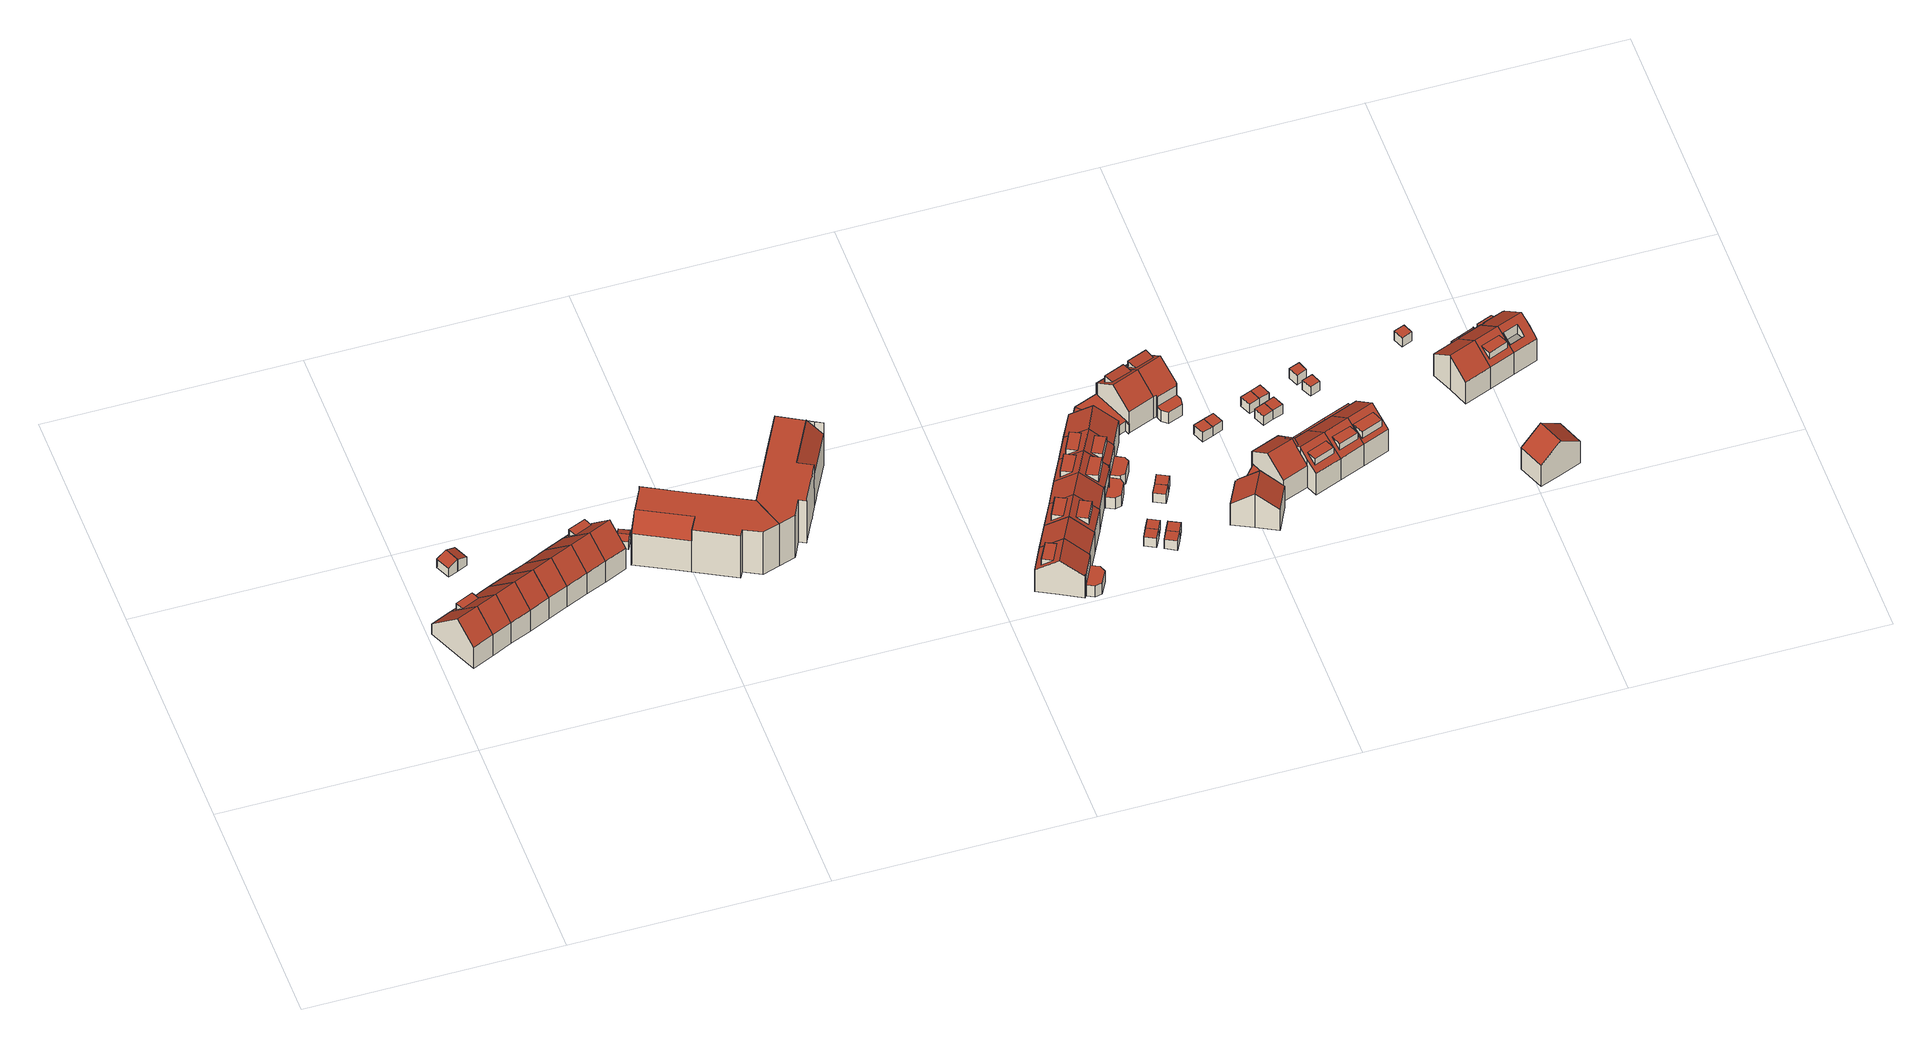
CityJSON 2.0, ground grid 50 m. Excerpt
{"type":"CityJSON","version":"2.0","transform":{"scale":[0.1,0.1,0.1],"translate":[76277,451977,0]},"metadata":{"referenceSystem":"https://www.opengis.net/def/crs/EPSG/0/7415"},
"CityObjects":{
"building1":{"type":"Building","attributes":{"Volume":343.64,"Dakoppervlakte":72.44,"Muuroppervlakte":187.64,"Vloeroppervlakte":51.37,"hoogte_Z_max_in_m_NAP":10.74,"GEB_DOEL":"woonfunctie","dateOfConstruction":"1985-01-01","measuredHeight":9.67},"geometry":[{"type":"Solid","lod":"2","boundaries":[[[[0,1,2,3,4,5]],[[6,7,8,9]],[[10,9,8,11]],[[0,5,10,11]],[[7,6,3,2]],[[7,2,1,8]],[[6,9,10,5,4,3]],[[1,0,11,8]]]],"semantics":{"surfaces":[{"type":"GroundSurface"},{"type":"RoofSurface"},{"type":"WallSurface"}],"values":[[0,1,1,2,2,2,2,2]]}}]},
"building2":{"type":"Building","attributes":{"Volume":335.08,"Dakoppervlakte":60.23,"Muuroppervlakte":184.95,"Vloeroppervlakte":49.53,"hoogte_Z_max_in_m_NAP":10.74,"GEB_DOEL":"woonfunctie","dateOfConstruction":"1985-01-01","measuredHeight":9.63},"children":["building2-1"],"geometry":[{"type":"Solid","lod":"2","boundaries":[[[[12,13,14,2,1,0]],[[7,15,16,8]],[[16,17,11,8],[18,19,20,21]],[[15,7,2,14]],[[13,16,15,14]],[[12,0,11,17]],[[13,12,17,16]],[[7,8,11,0,1,2]],[[21,20,22,23]],[[22,20,19]],[[19,18,23,22]],[[18,21,23]]]],"semantics":{"surfaces":[{"type":"GroundSurface"},{"type":"RoofSurface"},{"type":"WallSurface"}],"values":[[0,1,1,2,2,2,2,2,1,2,2,2]]}}]},
"building2-1":{"type":"BuildingInstallation","attributes":{"relationToConstruction":"outside"},"parents":["building2"],"geometry":[{"type":"MultiSurface","lod":"2","boundaries":[[[21,20,22,23]],[[22,20,19]],[[19,18,23,22]],[[18,21,23]]],"semantics":{"surfaces":[{"type":"RoofSurface"},{"type":"WallSurface"}],"values":[0,1,1,1]}}]},
"building3":{"type":"Building","attributes":{"Volume":17.38,"Dakoppervlakte":7.18,"Muuroppervlakte":27.59,"Vloeroppervlakte":6.6,"hoogte_Z_max_in_m_NAP":3.96,"GEB_DOEL":"onbekend","dateOfConstruction":"1985-01-01","measuredHeight":3.09},"geometry":[{"type":"Solid","lod":"2","boundaries":[[[[24,25,26,27]],[[28,29,30,31]],[[28,24,27,29]],[[26,30,29,27]],[[25,31,30,26]],[[28,31,25,24]]]],"semantics":{"surfaces":[{"type":"GroundSurface"},{"type":"RoofSurface"},{"type":"WallSurface"}],"values":[[0,1,2,2,2,2]]}}]},
"building4":{"type":"Building","attributes":{"Volume":343.27,"Dakoppervlakte":72.76,"Muuroppervlakte":186.88,"Vloeroppervlakte":51.6,"hoogte_Z_max_in_m_NAP":10.74,"GEB_DOEL":"woonfunctie","dateOfConstruction":"1985-01-01","measuredHeight":9.64},"geometry":[{"type":"Solid","lod":"2","boundaries":[[[[12,32,33,34,14,13]],[[15,35,36,16]],[[16,36,37,17]],[[14,34,35,15]],[[32,12,17,37]],[[12,13,16,17]],[[35,34,33,32,37,36]],[[13,14,15,16]]]],"semantics":{"surfaces":[{"type":"GroundSurface"},{"type":"RoofSurface"},{"type":"WallSurface"}],"values":[[0,1,1,2,2,2,2,2]]}}]},
"building5":{"type":"Building","attributes":{"Volume":17.47,"Dakoppervlakte":7.19,"Muuroppervlakte":27.73,"Vloeroppervlakte":6.6,"hoogte_Z_max_in_m_NAP":3.96,"GEB_DOEL":"onbekend","dateOfConstruction":"1985-01-01","measuredHeight":3.1},"geometry":[{"type":"Solid","lod":"2","boundaries":[[[[27,38,39,24]],[[29,28,40,41]],[[28,29,27,24]],[[24,39,40,28]],[[38,41,40,39]],[[27,29,41,38]]]],"semantics":{"surfaces":[{"type":"GroundSurface"},{"type":"RoofSurface"},{"type":"WallSurface"}],"values":[[0,1,2,2,2,2]]}}]},
"building6":{"type":"Building","attributes":{"Volume":330.09,"Dakoppervlakte":69.84,"Muuroppervlakte":185.88,"Vloeroppervlakte":49.53,"hoogte_Z_max_in_m_NAP":10.74,"GEB_DOEL":"woonfunctie","dateOfConstruction":"1985-01-01","measuredHeight":9.66},"geometry":[{"type":"Solid","lod":"2","boundaries":[[[[32,42,43,44,34,33]],[[45,36,35,46]],[[47,37,36,45]],[[42,32,37,47]],[[46,35,34,44]],[[46,44,43,45]],[[35,36,37,32,33,34]],[[43,42,47,45]]]],"semantics":{"surfaces":[{"type":"GroundSurface"},{"type":"RoofSurface"},{"type":"WallSurface"}],"values":[[0,1,1,2,2,2,2,2]]}}]},
"building7":{"type":"Building","attributes":{"Volume":328.04,"Dakoppervlakte":69.42,"Muuroppervlakte":185.72,"Vloeroppervlakte":49.23,"hoogte_Z_max_in_m_NAP":10.74,"GEB_DOEL":"woonfunctie","dateOfConstruction":"1985-01-01","measuredHeight":9.66},"geometry":[{"type":"Solid","lod":"2","boundaries":[[[[44,43,42,48,49,50]],[[46,51,52,45]],[[53,47,45,52]],[[48,42,47,53]],[[44,50,51,46]],[[51,50,49,52]],[[46,45,47,42,43,44]],[[49,48,53,52]]]],"semantics":{"surfaces":[{"type":"GroundSurface"},{"type":"RoofSurface"},{"type":"WallSurface"}],"values":[[0,1,1,2,2,2,2,2]]}}]},
"building8":{"type":"Building","attributes":{"Volume":358.42,"Dakoppervlakte":76.13,"Muuroppervlakte":188.47,"Vloeroppervlakte":53.99,"hoogte_Z_max_in_m_NAP":10.74,"GEB_DOEL":"woonfunctie","dateOfConstruction":"1985-01-01","measuredHeight":9.64},"geometry":[{"type":"Solid","lod":"2","boundaries":[[[[50,49,48,54,55,56]],[[51,57,58,52]],[[53,52,58,59]],[[54,48,53,59]],[[50,56,57,51]],[[57,56,55,58]],[[49,50,51,52,53,48]],[[55,54,59,58]]]],"semantics":{"surfaces":[{"type":"GroundSurface"},{"type":"RoofSurface"},{"type":"WallSurface"}],"values":[[0,1,1,2,2,2,2,2]]}}]},
"building9":{"type":"Building","attributes":{"Volume":329.92,"Dakoppervlakte":70.1,"Muuroppervlakte":185.47,"Vloeroppervlakte":49.71,"hoogte_Z_max_in_m_NAP":10.74,"GEB_DOEL":"woonfunctie","dateOfConstruction":"1985-01-01","measuredHeight":9.65},"geometry":[{"type":"Solid","lod":"2","boundaries":[[[[60,61,62,56,55,54]],[[57,63,64,58]],[[58,64,65,59]],[[60,54,59,65]],[[63,57,56,62]],[[61,64,63,62]],[[57,58,59,54,55,56]],[[61,60,65,64]]]],"semantics":{"surfaces":[{"type":"GroundSurface"},{"type":"RoofSurface"},{"type":"WallSurface"}],"values":[[0,1,1,2,2,2,2,2]]}}]},
"building10":{"type":"Building","attributes":{"Volume":368.8,"Dakoppervlakte":67.8,"Muuroppervlakte":188.66,"Vloeroppervlakte":54.78,"hoogte_Z_max_in_m_NAP":10.74,"GEB_DOEL":"woonfunctie","dateOfConstruction":"1985-01-01","measuredHeight":9.63},"children":["building10-1"],"geometry":[{"type":"Solid","lod":"2","boundaries":[[[[60,66,67,68,62,61]],[[63,69,70,64]],[[70,71,65,64],[72,73,74,75]],[[66,60,65,71]],[[61,64,65,60]],[[69,63,62,68]],[[62,63,64,61]],[[69,68,67,66,71,70]],[[74,76,77,75]],[[76,74,73]],[[77,76,73,72]],[[77,72,75]]]],"semantics":{"surfaces":[{"type":"GroundSurface"},{"type":"RoofSurface"},{"type":"WallSurface"}],"values":[[0,1,1,2,2,2,2,2,1,2,2,2]]}}]},
"building10-1":{"type":"BuildingInstallation","attributes":{"relationToConstruction":"outside"},"parents":["building10"],"geometry":[{"type":"MultiSurface","lod":"2","boundaries":[[[74,76,77,75]],[[76,74,73]],[[77,76,73,72]],[[77,72,75]]],"semantics":{"surfaces":[{"type":"RoofSurface"},{"type":"WallSurface"}],"values":[0,1,1,1]}}]},
"building11":{"type":"Building","attributes":{"Volume":14.28,"Dakoppervlakte":6.77,"Muuroppervlakte":21.63,"Vloeroppervlakte":6.59,"hoogte_Z_max_in_m_NAP":3.48,"GEB_DOEL":"onbekend","dateOfConstruction":"1985-01-01","measuredHeight":2.34},"geometry":[{"type":"Solid","lod":"2","boundaries":[[[[78,79,80,81,82,83]],[[84,85,86,87]],[[86,88,89,87]],[[82,81,85,84]],[[78,89,88,79]],[[83,87,89,78]],[[88,86,85,81,80,79]],[[83,82,84,87]]]],"semantics":{"surfaces":[{"type":"GroundSurface"},{"type":"RoofSurface"},{"type":"WallSurface"}],"values":[[0,1,1,2,2,2,2,2]]}}]},
"building12":{"type":"Building","attributes":{"Volume":2298.74,"Dakoppervlakte":240.56,"Muuroppervlakte":707.12,"Vloeroppervlakte":226.4,"hoogte_Z_max_in_m_NAP":12.39,"GEB_DOEL":"woonfunctie","dateOfConstruction":"1984-01-01","measuredHeight":11.26},"geometry":[{"type":"Solid","lod":"2","boundaries":[[[[90,91,92,93,94,95,96,97,98,99,100,101,102,103,104,105,106,107]],[[108,109,110,111,112,113,114,115,116,117,118,119,120,121,122]],[[123,124,125,126]],[[127,128,129,130,112,131]],[[92,91,114,113,130]],[[114,91,90,115]],[[90,107,116,115]],[[106,105,124,118,117]],[[108,97,96,95,110,109]],[[104,103,126,125]],[[126,103,102,123]],[[124,123,102,101,100,99,98,97,108,122,121,120,119,118]],[[124,105,104,125]],[[127,110,95,94,128]],[[128,94,93,92,130,129]],[[112,130,113]],[[111,131,112]],[[110,127,131,111]],[[107,106,117,116]]]],"semantics":{"surfaces":[{"type":"GroundSurface"},{"type":"RoofSurface"},{"type":"WallSurface"}],"values":[[0,1,1,1,2,2,2,2,2,2,2,2,2,2,2,2,2,2,2]]}}]},
"building13":{"type":"Building","attributes":{"Volume":2256.38,"Dakoppervlakte":235.33,"Muuroppervlakte":707.44,"Vloeroppervlakte":221.94,"hoogte_Z_max_in_m_NAP":12.36,"GEB_DOEL":"woonfunctie","dateOfConstruction":"1984-01-01","measuredHeight":11.24},"geometry":[{"type":"Solid","lod":"2","boundaries":[[[[132,133,134,106,135,104,136,137,138,139,140,141,142,143,144,145,146,147,148,149]],[[150,151,152,153,154,155,156,117,157,158,159,160,161,162,163,164,165,166]],[[167,168,169,125]],[[170,171,152,172,173,166]],[[154,153,171,140,139]],[[167,135,106,117,156]],[[106,134,157,117]],[[134,133,158,157]],[[104,135,167,125]],[[136,169,168,137]],[[169,136,104,125]],[[155,154,139,138,137,168,167,156]],[[165,170,166]],[[153,152,171]],[[173,172,151,150]],[[151,172,152]],[[150,166,173]],[[144,143,142,141,140,171,170]],[[158,133,132,159]],[[165,164,163,162,161,160,159,132,149,148,147,146,145,144,170]]]],"semantics":{"surfaces":[{"type":"GroundSurface"},{"type":"RoofSurface"},{"type":"WallSurface"}],"values":[[0,1,1,1,2,2,2,2,2,2,2,2,2,2,2,2,2,2,2,2]]}}]},
"building14":{"type":"Building","attributes":{"Volume":411.97,"Dakoppervlakte":63.91,"Muuroppervlakte":209.96,"Vloeroppervlakte":62.84,"hoogte_Z_max_in_m_NAP":9.94,"GEB_DOEL":"woonfunctie","dateOfConstruction":"1986-01-01","measuredHeight":8.97},"children":["building14-1"],"geometry":[{"type":"Solid","lod":"2","boundaries":[[[[174,175,176,177,178,179,180,181,182,183,184,185,186,187]],[[188,189,190,191,192,193,194,195]],[[192,196,197,193],[198,199,200,201]],[[202,203,204,205,206,207]],[[175,174,197,196]],[[194,193,197,174,187,186]],[[188,195,185,184,206]],[[190,189,205,179,178]],[[191,190,178,177]],[[176,192,191,177]],[[184,183,207,206]],[[207,183,182,202]],[[202,182,181,203]],[[203,181,180,204]],[[179,205,204,180]],[[188,206,205,189]],[[175,196,192,176]],[[194,186,185,195]],[[200,208,209,201]],[[208,200,199]],[[209,208,199,198]],[[198,201,209]]]],"semantics":{"surfaces":[{"type":"GroundSurface"},{"type":"RoofSurface"},{"type":"WallSurface"}],"values":[[0,1,1,1,2,2,2,2,2,2,2,2,2,2,2,2,2,2,1,2,2,2]]}}]},
"building14-1":{"type":"BuildingInstallation","attributes":{"relationToConstruction":"outside"},"parents":["building14"],"geometry":[{"type":"MultiSurface","lod":"2","boundaries":[[[200,208,209,201]],[[208,200,199]],[[209,208,199,198]],[[198,201,209]]],"semantics":{"surfaces":[{"type":"RoofSurface"},{"type":"WallSurface"}],"values":[0,1,1,1]}}]},
"building15":{"type":"Building","attributes":{"Volume":361.07,"Dakoppervlakte":61.08,"Muuroppervlakte":194.52,"Vloeroppervlakte":49.55,"hoogte_Z_max_in_m_NAP":9.94,"GEB_DOEL":"woonfunctie","dateOfConstruction":"1986-01-01","measuredHeight":8.94},"geometry":[{"type":"Solid","lod":"2","boundaries":[[[[210,211,212,177,176,175]],[[213,214,192,191]],[[215,196,192,214]],[[191,177,212,213]],[[210,175,196,215]],[[176,192,196,175]],[[213,212,211,210,215,214]],[[176,177,191,192]]]],"semantics":{"surfaces":[{"type":"GroundSurface"},{"type":"RoofSurface"},{"type":"WallSurface"}],"values":[[0,1,1,2,2,2,2,2]]}}]},
"building16":{"type":"Building","attributes":{"Volume":382.59,"Dakoppervlakte":40,"Muuroppervlakte":195.12,"Vloeroppervlakte":50.68,"hoogte_Z_max_in_m_NAP":9.94,"GEB_DOEL":"woonfunctie","dateOfConstruction":"1986-01-01","measuredHeight":8.91},"children":["building16-1","building16-2"],"geometry":[{"type":"Solid","lod":"2","boundaries":[[[[216,217,218,219,212,211,210]],[[220,221,214,213,222],[223,224,225,226]],[[221,227,215,214],[228,229,230,231]],[[213,212,219,218,220,222]],[[217,221,220,218]],[[213,214,215,210,211,212]],[[215,227,216,210]],[[216,227,221,217]],[[223,226,232,233]],[[232,226,225]],[[233,232,225,224]],[[233,224,223]],[[234,235,228,231]],[[234,231,230]],[[235,234,230,229]],[[229,228,235]]]],"semantics":{"surfaces":[{"type":"GroundSurface"},{"type":"RoofSurface"},{"type":"WallSurface"}],"values":[[0,1,1,2,2,2,2,2,1,2,2,2,1,2,2,2]]}}]},
"building16-1":{"type":"BuildingInstallation","attributes":{"relationToConstruction":"outside"},"parents":["building16"],"geometry":[{"type":"MultiSurface","lod":"2","boundaries":[[[223,226,232,233]],[[232,226,225]],[[233,232,225,224]],[[233,224,223]]],"semantics":{"surfaces":[{"type":"RoofSurface"},{"type":"WallSurface"}],"values":[0,1,1,1]}}]},
"building16-2":{"type":"BuildingInstallation","attributes":{"relationToConstruction":"outside"},"parents":["building16"],"geometry":[{"type":"MultiSurface","lod":"2","boundaries":[[[234,235,228,231]],[[234,231,230]],[[235,234,230,229]],[[229,228,235]]],"semantics":{"surfaces":[{"type":"RoofSurface"},{"type":"WallSurface"}],"values":[0,1,1,1]}}]},
"building17":{"type":"Building","attributes":{"Volume":361.08,"Dakoppervlakte":61.03,"Muuroppervlakte":194.52,"Vloeroppervlakte":49.51,"hoogte_Z_max_in_m_NAP":9.94,"GEB_DOEL":"woonfunctie","dateOfConstruction":"1986-01-01","measuredHeight":8.94},"geometry":[{"type":"Solid","lod":"2","boundaries":[[[[236,237,218,217,216,238,239]],[[221,220,240,241,242]],[[227,221,242,243]],[[220,218,237,236,241,240]],[[227,243,238,216]],[[221,227,216,217]],[[243,242,241,236,239,238]],[[217,218,220,221]]]],"semantics":{"surfaces":[{"type":"GroundSurface"},{"type":"RoofSurface"},{"type":"WallSurface"}],"values":[[0,1,1,2,2,2,2,2]]}}]},
"building18":{"type":"Building","attributes":{"Volume":416.36,"Dakoppervlakte":49.06,"Muuroppervlakte":209.01,"Vloeroppervlakte":62.08,"hoogte_Z_max_in_m_NAP":9.94,"GEB_DOEL":"woonfunctie","dateOfConstruction":"1986-01-01","measuredHeight":8.97},"children":["building18-1","building18-2"],"geometry":[{"type":"Solid","lod":"2","boundaries":[[[[244,245,246,247,248,249,250,251,252,253,236,239,238,254]],[[255,256,243,242],[257,258,259,260]],[[261,255,242,241,262,263,264,265],[266,267,268,269]],[[270,271,272,273,274,275]],[[263,262,253,252,275]],[[265,264,274,247,246]],[[256,255,261,245,244,254]],[[254,238,243,256]],[[239,242,243,238]],[[270,275,252,251]],[[236,253,262,241]],[[250,249,272,271]],[[248,273,272,249]],[[274,273,248,247]],[[263,275,274,264]],[[251,250,271,270]],[[239,236,241,242]],[[265,246,245,261]],[[259,276,277,260]],[[276,259,258]],[[277,276,258,257]],[[277,257,260]],[[278,279,266,269]],[[278,269,268]],[[267,279,278,268]],[[279,267,266]]]],"semantics":{"surfaces":[{"type":"GroundSurface"},{"type":"RoofSurface"},{"type":"WallSurface"}],"values":[[0,1,1,1,2,2,2,2,2,2,2,2,2,2,2,2,2,2,1,2,2,2,1,2,2,2]]}}]},
"building18-1":{"type":"BuildingInstallation","attributes":{"relationToConstruction":"outside"},"parents":["building18"],"geometry":[{"type":"MultiSurface","lod":"2","boundaries":[[[259,276,277,260]],[[276,259,258]],[[277,276,258,257]],[[277,257,260]]],"semantics":{"surfaces":[{"type":"RoofSurface"},{"type":"WallSurface"}],"values":[0,1,1,1]}}]},
"building18-2":{"type":"BuildingInstallation","attributes":{"relationToConstruction":"outside"},"parents":["building18"],"geometry":[{"type":"MultiSurface","lod":"2","boundaries":[[[278,279,266,269]],[[278,269,268]],[[267,279,278,268]],[[279,267,266]]],"semantics":{"surfaces":[{"type":"RoofSurface"},{"type":"WallSurface"}],"values":[0,1,1,1]}}]},
"building19":{"type":"Building","attributes":{"Volume":12.74,"Dakoppervlakte":5.27,"Muuroppervlakte":22.21,"Vloeroppervlakte":5.27,"hoogte_Z_max_in_m_NAP":3.38,"GEB_DOEL":"onbekend","dateOfConstruction":"1986-01-01","measuredHeight":2.42},"geometry":[{"type":"Solid","lod":"2","boundaries":[[[[280,281,282,283]],[[284,285,286,287]],[[280,283,285,284]],[[283,282,286,285]],[[281,287,286,282]],[[281,280,284,287]]]],"semantics":{"surfaces":[{"type":"GroundSurface"},{"type":"RoofSurface"},{"type":"WallSurface"}],"values":[[0,1,2,2,2,2]]}}]},
"building20":{"type":"Building","attributes":{"Volume":410.91,"Dakoppervlakte":50.4,"Muuroppervlakte":208.22,"Vloeroppervlakte":61.5,"hoogte_Z_max_in_m_NAP":9.94,"GEB_DOEL":"woonfunctie","dateOfConstruction":"1986-01-01","measuredHeight":8.95},"children":["building20-1","building20-2"],"geometry":[{"type":"Solid","lod":"2","boundaries":[[[[254,288,289,290,291,292,293,294,295,296,297,298,245,244]],[[299,300,256,255],[301,302,303,304]],[[305,299,255,261,306,307,308,309],[310,311,312,313]],[[314,315,316,317,318,319]],[[298,306,261,245]],[[308,317,292,291,309]],[[305,309,291,290]],[[300,299,305,290,289,288]],[[297,296,319,318]],[[261,255,256,254,244,245]],[[314,295,294,315]],[[315,294,293,316]],[[292,317,316,293]],[[307,318,317,308]],[[296,295,314,319]],[[288,254,256,300]],[[298,297,318,307,306]],[[320,321,304,303]],[[320,303,302]],[[302,301,321,320]],[[301,304,321]],[[313,322,323,310]],[[322,312,311,323]],[[311,310,323]],[[322,313,312]]]],"semantics":{"surfaces":[{"type":"GroundSurface"},{"type":"RoofSurface"},{"type":"WallSurface"}],"values":[[0,1,1,1,2,2,2,2,2,2,2,2,2,2,2,2,2,1,2,2,2,1,2,2,2]]}}]},
"building20-1":{"type":"BuildingInstallation","attributes":{"relationToConstruction":"outside"},"parents":["building20"],"geometry":[{"type":"MultiSurface","lod":"2","boundaries":[[[320,321,304,303]],[[320,303,302]],[[302,301,321,320]],[[301,304,321]]],"semantics":{"surfaces":[{"type":"RoofSurface"},{"type":"WallSurface"}],"values":[0,1,1,1]}}]},
"building20-2":{"type":"BuildingInstallation","attributes":{"relationToConstruction":"outside"},"parents":["building20"],"geometry":[{"type":"MultiSurface","lod":"2","boundaries":[[[313,322,323,310]],[[322,312,311,323]],[[311,310,323]],[[322,313,312]]],"semantics":{"surfaces":[{"type":"RoofSurface"},{"type":"WallSurface"}],"values":[0,1,1,1]}}]},
"building21":{"type":"Building","attributes":{"Volume":12.65,"Dakoppervlakte":5.28,"Muuroppervlakte":22.04,"Vloeroppervlakte":5.28,"hoogte_Z_max_in_m_NAP":3.38,"GEB_DOEL":"onbekend","dateOfConstruction":"1986-01-01","measuredHeight":2.4},"geometry":[{"type":"Solid","lod":"2","boundaries":[[[[282,281,324,325]],[[326,287,286,327]],[[324,281,287,326]],[[281,282,286,287]],[[286,282,325,327]],[[325,324,326,327]]]],"semantics":{"surfaces":[{"type":"GroundSurface"},{"type":"RoofSurface"},{"type":"WallSurface"}],"values":[[0,1,2,2,2,2]]}}]},
"building22":{"type":"Building","attributes":{"Volume":13.44,"Dakoppervlakte":5.58,"Muuroppervlakte":22.78,"Vloeroppervlakte":5.58,"hoogte_Z_max_in_m_NAP":3.38,"GEB_DOEL":"onbekend","dateOfConstruction":"1986-01-01","measuredHeight":2.41},"geometry":[{"type":"Solid","lod":"2","boundaries":[[[[328,329,330,331]],[[332,333,334,335]],[[328,331,333,332]],[[331,330,334,333]],[[329,335,334,330]],[[329,328,332,335]]]],"semantics":{"surfaces":[{"type":"GroundSurface"},{"type":"RoofSurface"},{"type":"WallSurface"}],"values":[[0,1,2,2,2,2]]}}]},
"building23":{"type":"Building","attributes":{"Volume":13.38,"Dakoppervlakte":5.58,"Muuroppervlakte":22.69,"Vloeroppervlakte":5.58,"hoogte_Z_max_in_m_NAP":3.38,"GEB_DOEL":"onbekend","dateOfConstruction":"1986-01-01","measuredHeight":2.4},"geometry":[{"type":"Solid","lod":"2","boundaries":[[[[336,330,329,337]],[[338,339,335,334]],[[330,334,335,329]],[[330,336,338,334]],[[337,339,338,336]],[[337,329,335,339]]]],"semantics":{"surfaces":[{"type":"GroundSurface"},{"type":"RoofSurface"},{"type":"WallSurface"}],"values":[[0,1,2,2,2,2]]}}]},
"building24":{"type":"Building","attributes":{"Volume":453.71,"Dakoppervlakte":92.73,"Muuroppervlakte":216.34,"Vloeroppervlakte":80.53,"hoogte_Z_max_in_m_NAP":9.94,"GEB_DOEL":"woonfunctie","dateOfConstruction":"1986-01-01","measuredHeight":8.94},"geometry":[{"type":"Solid","lod":"2","boundaries":[[[[290,289,288,340,341,342,343,344,345]],[[346,347,348,349,350,351]],[[299,352,353,300]],[[305,354,355,352,299]],[[344,343,346,351]],[[347,342,341,348]],[[348,341,340,349]],[[305,299,300,288,289,290]],[[345,354,305,290]],[[345,344,351,355,354]],[[349,340,288,300,353]],[[350,352,355,351]],[[349,353,352,350]],[[346,343,342,347]]]],"semantics":{"surfaces":[{"type":"GroundSurface"},{"type":"RoofSurface"},{"type":"WallSurface"}],"values":[[0,1,1,1,2,2,2,2,2,2,2,2,2,2]]}}]},
"building25":{"type":"Building","attributes":{"Volume":13.49,"Dakoppervlakte":5.61,"Muuroppervlakte":22.8,"Vloeroppervlakte":5.61,"hoogte_Z_max_in_m_NAP":3.38,"GEB_DOEL":"onbekend","dateOfConstruction":"1986-01-01","measuredHeight":2.4},"geometry":[{"type":"Solid","lod":"2","boundaries":[[[[356,357,358,359]],[[360,361,362,363]],[[357,356,360,363]],[[356,359,361,360]],[[361,359,358,362]],[[357,363,362,358]]]],"semantics":{"surfaces":[{"type":"GroundSurface"},{"type":"RoofSurface"},{"type":"WallSurface"}],"values":[[0,1,2,2,2,2]]}}]},
"building26":{"type":"Building","attributes":{"Volume":13.34,"Dakoppervlakte":5.61,"Muuroppervlakte":22.56,"Vloeroppervlakte":5.61,"hoogte_Z_max_in_m_NAP":3.38,"GEB_DOEL":"onbekend","dateOfConstruction":"1986-01-01","measuredHeight":2.38},"geometry":[{"type":"Solid","lod":"2","boundaries":[[[[364,356,359,365]],[[361,360,366,367]],[[356,360,361,359]],[[356,364,366,360]],[[365,367,366,364]],[[365,359,361,367]]]],"semantics":{"surfaces":[{"type":"GroundSurface"},{"type":"RoofSurface"},{"type":"WallSurface"}],"values":[[0,1,2,2,2,2]]}}]},
"building27":{"type":"Building","attributes":{"Volume":451.97,"Dakoppervlakte":80.38,"Muuroppervlakte":216.53,"Vloeroppervlakte":79.58,"hoogte_Z_max_in_m_NAP":9.95,"GEB_DOEL":"woonfunctie","dateOfConstruction":"1986-01-01","measuredHeight":8.93},"children":["building27-1"],"geometry":[{"type":"Solid","lod":"2","boundaries":[[[[368,369,370,371,372,373,374,375,343,342]],[[346,376,377,378,379,347]],[[380,381,382,383]],[[384,385,381,380,386],[387,388,389,390]],[[368,342,347,379]],[[347,342,343,346]],[[375,374,377,376]],[[378,377,374,373]],[[371,370,386,380]],[[369,384,386,370]],[[369,368,379,385,384]],[[373,372,383,382,378]],[[383,372,371,380]],[[381,385,379,378,382]],[[343,375,376,346]],[[391,392,388,387]],[[387,390,391]],[[392,391,390,389]],[[389,388,392]]]],"semantics":{"surfaces":[{"type":"GroundSurface"},{"type":"RoofSurface"},{"type":"WallSurface"}],"values":[[0,1,1,1,2,2,2,2,2,2,2,2,2,2,2,1,2,2,2]]}}]},
"building27-1":{"type":"BuildingInstallation","attributes":{"relationToConstruction":"outside"},"parents":["building27"],"geometry":[{"type":"MultiSurface","lod":"2","boundaries":[[[391,392,388,387]],[[387,390,391]],[[392,391,390,389]],[[389,388,392]]],"semantics":{"surfaces":[{"type":"RoofSurface"},{"type":"WallSurface"}],"values":[0,1,1,1]}}]},
"building28":{"type":"Building","attributes":{"Volume":417.46,"Dakoppervlakte":80.5,"Muuroppervlakte":205.68,"Vloeroppervlakte":67.86,"hoogte_Z_max_in_m_NAP":9.95,"GEB_DOEL":"woonfunctie","dateOfConstruction":"1986-01-01","measuredHeight":8.94},"geometry":[{"type":"Solid","lod":"2","boundaries":[[[[393,394,395,396,397,398,399,400,401,402]],[[403,404,405,406,407]],[[408,409,410,411,404,403]],[[412,413,414,415]],[[400,399,405,404]],[[405,399,398,406]],[[407,397,414]],[[409,408,413,394,393]],[[409,393,402,410]],[[411,410,402,401]],[[400,404,411,401]],[[413,412,395,394]],[[414,397,396,415]],[[412,415,396,395]],[[407,414,413,408,403]],[[407,406,398,397]]]],"semantics":{"surfaces":[{"type":"GroundSurface"},{"type":"RoofSurface"},{"type":"WallSurface"}],"values":[[0,1,1,1,2,2,2,2,2,2,2,2,2,2,2,2]]}}]},
"building29":{"type":"Building","attributes":{"Volume":392.91,"Dakoppervlakte":60.66,"Muuroppervlakte":204.19,"Vloeroppervlakte":59.75,"hoogte_Z_max_in_m_NAP":9.95,"GEB_DOEL":"woonfunctie","dateOfConstruction":"1986-01-01","measuredHeight":8.91},"children":["building29-1"],"geometry":[{"type":"Solid","lod":"2","boundaries":[[[[371,370,416,417,418,419,420,421,422,423,424,425,426,372]],[[427,380,383,428,429,430,431,432]],[[427,433,386,380],[434,435,436,437]],[[438,439,440,441,442,443]],[[433,416,370,386]],[[386,370,371,372,383,380]],[[429,428,426,425,442]],[[420,419,431,430,441]],[[432,431,419,418]],[[432,418,417,427]],[[425,424,443,442]],[[443,424,423,438]],[[438,423,422,439]],[[439,422,421,440]],[[420,441,440,421]],[[430,429,442,441]],[[416,433,427,417]],[[372,426,428,383]],[[444,434,437,445]],[[445,437,436]],[[444,445,436,435]],[[444,435,434]]]],"semantics":{"surfaces":[{"type":"GroundSurface"},{"type":"RoofSurface"},{"type":"WallSurface"}],"values":[[0,1,1,1,2,2,2,2,2,2,2,2,2,2,2,2,2,2,1,2,2,2]]}}]},
"building29-1":{"type":"BuildingInstallation","attributes":{"relationToConstruction":"outside"},"parents":["building29"],"geometry":[{"type":"MultiSurface","lod":"2","boundaries":[[[444,434,437,445]],[[445,437,436]],[[444,445,436,435]],[[444,435,434]]],"semantics":{"surfaces":[{"type":"RoofSurface"},{"type":"WallSurface"}],"values":[0,1,1,1]}}]},
"building30":{"type":"Building","attributes":{"Volume":12.78,"Dakoppervlakte":5.4,"Muuroppervlakte":22.02,"Vloeroppervlakte":5.4,"hoogte_Z_max_in_m_NAP":3.38,"GEB_DOEL":"onbekend","dateOfConstruction":"1986-01-01","measuredHeight":2.37},"geometry":[{"type":"Solid","lod":"2","boundaries":[[[[446,447,448,449]],[[450,451,452,453]],[[449,451,450,446]],[[449,448,452,451]],[[447,453,452,448]],[[446,450,453,447]]]],"semantics":{"surfaces":[{"type":"GroundSurface"},{"type":"RoofSurface"},{"type":"WallSurface"}],"values":[[0,1,2,2,2,2]]}}]},
"building31":{"type":"Building","attributes":{"Volume":12.96,"Dakoppervlakte":5.4,"Muuroppervlakte":22.33,"Vloeroppervlakte":5.4,"hoogte_Z_max_in_m_NAP":3.38,"GEB_DOEL":"onbekend","dateOfConstruction":"1986-01-01","measuredHeight":2.4},"geometry":[{"type":"Solid","lod":"2","boundaries":[[[[454,447,446,455]],[[456,457,450,453]],[[455,457,456,454]],[[446,450,457,455]],[[450,446,447,453]],[[447,454,456,453]]]],"semantics":{"surfaces":[{"type":"GroundSurface"},{"type":"RoofSurface"},{"type":"WallSurface"}],"values":[[0,1,2,2,2,2]]}}]},
"building32":{"type":"Building","attributes":{"Volume":409.02,"Dakoppervlakte":79.86,"Muuroppervlakte":205.37,"Vloeroppervlakte":67.73,"hoogte_Z_max_in_m_NAP":9.91,"GEB_DOEL":"woonfunctie","dateOfConstruction":"1986-01-01","measuredHeight":8.9},"geometry":[{"type":"Solid","lod":"2","boundaries":[[[[458,459,396,395,460,461,462,463,464,465]],[[466,467,468,469]],[[468,467,470,471,472,473]],[[415,474,475,476,412]],[[467,465,464,470]],[[464,463,471,470]],[[473,472,462,461,475]],[[466,469,474,459,458]],[[466,458,465,467]],[[461,460,476,475]],[[460,395,412,476]],[[412,395,396,415]],[[396,459,474,415]],[[475,474,469,468,473]],[[463,462,472,471]]]],"semantics":{"surfaces":[{"type":"GroundSurface"},{"type":"RoofSurface"},{"type":"WallSurface"}],"values":[[0,1,1,1,2,2,2,2,2,2,2,2,2,2,2]]}}]},
"building33":{"type":"Building","attributes":{"Volume":13.54,"Dakoppervlakte":5.61,"Muuroppervlakte":22.89,"Vloeroppervlakte":5.61,"hoogte_Z_max_in_m_NAP":3.38,"GEB_DOEL":"onbekend","dateOfConstruction":"1986-01-01","measuredHeight":2.41},"geometry":[{"type":"Solid","lod":"2","boundaries":[[[[477,478,479,480]],[[481,482,483,484]],[[480,479,484,483]],[[478,481,484,479]],[[477,482,481,478]],[[477,480,483,482]]]],"semantics":{"surfaces":[{"type":"GroundSurface"},{"type":"RoofSurface"},{"type":"WallSurface"}],"values":[[0,1,2,2,2,2]]}}]},
"building34":{"type":"Building","attributes":{"Volume":415.69,"Dakoppervlakte":63.55,"Muuroppervlakte":232.86,"Vloeroppervlakte":62.78,"hoogte_Z_max_in_m_NAP":9.92,"GEB_DOEL":"woonfunctie","dateOfConstruction":"1986-01-01","measuredHeight":8.9},"children":["building34-1"],"geometry":[{"type":"Solid","lod":"2","boundaries":[[[[485,486,487,488,458,489,465,464,463,490,462,491,492,493]],[[494,495,496,497,498],[499,500,501,502]],[[503,497,496,504,505,506]],[[507,508,509,510]],[[511,467,503,506]],[[472,471,470,467,511,512]],[[494,487,486,495]],[[496,495,486,485,493,510,504]],[[497,503,513,514,464,465,489,515]],[[492,507,510,493]],[[513,503,467]],[[491,462,472,512,508]],[[467,470,514,513]],[[494,498,466,458,488,487]],[[505,504,510,509]],[[472,462,490,463,516,471]],[[470,471,516,463,464,514]],[[508,512,511,506,505,509]],[[497,515,489,458,466,498]],[[507,492,491,508]],[[501,517,518,502]],[[517,501,500]],[[518,517,500,499]],[[499,502,518]]]],"semantics":{"surfaces":[{"type":"GroundSurface"},{"type":"RoofSurface"},{"type":"WallSurface"}],"values":[[0,1,1,1,1,1,2,2,2,2,2,2,2,2,2,2,2,2,2,2,1,2,2,2]]}}]},
"building34-1":{"type":"BuildingInstallation","attributes":{"relationToConstruction":"outside"},"parents":["building34"],"geometry":[{"type":"MultiSurface","lod":"2","boundaries":[[[501,517,518,502]],[[517,501,500]],[[518,517,500,499]],[[499,502,518]]],"semantics":{"surfaces":[{"type":"RoofSurface"},{"type":"WallSurface"}],"values":[0,1,1,1]}}]},
"building35":{"type":"Building","attributes":{"Volume":13.04,"Dakoppervlakte":5.39,"Muuroppervlakte":22.49,"Vloeroppervlakte":5.39,"hoogte_Z_max_in_m_NAP":3.38,"GEB_DOEL":"onbekend","dateOfConstruction":"1986-01-01","measuredHeight":2.42},"geometry":[{"type":"Solid","lod":"2","boundaries":[[[[519,520,521,522]],[[523,524,525,526]],[[520,525,524,521]],[[520,519,526,525]],[[522,523,526,519]],[[522,521,524,523]]]],"semantics":{"surfaces":[{"type":"GroundSurface"},{"type":"RoofSurface"},{"type":"WallSurface"}],"values":[[0,1,2,2,2,2]]}}]},
"building36":{"type":"Building","attributes":{"Volume":13.54,"Dakoppervlakte":5.61,"Muuroppervlakte":22.88,"Vloeroppervlakte":5.61,"hoogte_Z_max_in_m_NAP":3.38,"GEB_DOEL":"onbekend","dateOfConstruction":"1986-01-01","measuredHeight":2.41},"geometry":[{"type":"Solid","lod":"2","boundaries":[[[[527,479,478,528]],[[529,530,481,484]],[[528,530,529,527]],[[478,481,530,528]],[[479,484,481,478]],[[529,484,479,527]]]],"semantics":{"surfaces":[{"type":"GroundSurface"},{"type":"RoofSurface"},{"type":"WallSurface"}],"values":[[0,1,2,2,2,2]]}}]},
"building37":{"type":"Building","attributes":{"Volume":12.9,"Dakoppervlakte":5.39,"Muuroppervlakte":22.25,"Vloeroppervlakte":5.39,"hoogte_Z_max_in_m_NAP":3.38,"GEB_DOEL":"onbekend","dateOfConstruction":"1986-01-01","measuredHeight":2.4},"geometry":[{"type":"Solid","lod":"2","boundaries":[[[[521,531,532,522]],[[524,523,533,534]],[[521,522,523,524]],[[522,532,533,523]],[[532,531,534,533]],[[531,521,524,534]]]],"semantics":{"surfaces":[{"type":"GroundSurface"},{"type":"RoofSurface"},{"type":"WallSurface"}],"values":[[0,1,2,2,2,2]]}}]},
"building38":{"type":"Building","attributes":{"Volume":406.82,"Dakoppervlakte":63.69,"Muuroppervlakte":206.36,"Vloeroppervlakte":62.7,"hoogte_Z_max_in_m_NAP":9.92,"GEB_DOEL":"woonfunctie","dateOfConstruction":"1986-01-01","measuredHeight":8.91},"children":["building38-1"],"geometry":[{"type":"Solid","lod":"2","boundaries":[[[[535,486,485,493,492,536,537,538]],[[539,504,496,540]],[[496,495,541,540],[542,543,544,545]],[[507,510,546,547]],[[504,510,493,485,486,495,496]],[[486,535,541,495]],[[540,541,535,538]],[[510,507,492,493]],[[546,537,536,547]],[[507,547,536,492]],[[546,510,504,539]],[[537,546,539,540,538]],[[545,544,548,549]],[[548,544,543]],[[549,548,543,542]],[[549,542,545]]]],"semantics":{"surfaces":[{"type":"GroundSurface"},{"type":"RoofSurface"},{"type":"WallSurface"}],"values":[[0,1,1,1,2,2,2,2,2,2,2,2,1,2,2,2]]}}]},
"building38-1":{"type":"BuildingInstallation","attributes":{"relationToConstruction":"outside"},"parents":["building38"],"geometry":[{"type":"MultiSurface","lod":"2","boundaries":[[[545,544,548,549]],[[548,544,543]],[[549,548,543,542]],[[549,542,545]]],"semantics":{"surfaces":[{"type":"RoofSurface"},{"type":"WallSurface"}],"values":[0,1,1,1]}}]},
"building39":{"type":"Building","attributes":{"Volume":426.52,"Dakoppervlakte":64.2,"Muuroppervlakte":209.7,"Vloeroppervlakte":65.17,"hoogte_Z_max_in_m_NAP":9.92,"GEB_DOEL":"woonfunctie","dateOfConstruction":"1986-01-01","measuredHeight":8.94},"children":["building39-1"],"geometry":[{"type":"Solid","lod":"2","boundaries":[[[[550,551,552,535,538,537,536,553,554]],[[540,541,555,556],[557,558,559,560]],[[561,539,540,556]],[[562,563,547,546,564]],[[535,552,555,541]],[[555,552,551,556]],[[562,564,550,554]],[[554,553,563,562]],[[547,563,553,536]],[[547,536,537,546]],[[564,546,539,561]],[[561,556,551,550,564]],[[539,546,537,538,535,541,540]],[[558,557,565,566]],[[557,560,565]],[[560,559,566,565]],[[559,558,566]]]],"semantics":{"surfaces":[{"type":"GroundSurface"},{"type":"RoofSurface"},{"type":"WallSurface"}],"values":[[0,1,1,1,2,2,2,2,2,2,2,2,2,1,2,2,2]]}}]},
"building39-1":{"type":"BuildingInstallation","attributes":{"relationToConstruction":"outside"},"parents":["building39"],"geometry":[{"type":"MultiSurface","lod":"2","boundaries":[[[558,557,565,566]],[[557,560,565]],[[560,559,566,565]],[[559,558,566]]],"semantics":{"surfaces":[{"type":"RoofSurface"},{"type":"WallSurface"}],"values":[0,1,1,1]}}]},
"building40":{"type":"Building","attributes":{"Volume":11.68,"Dakoppervlakte":4.79,"Muuroppervlakte":21.34,"Vloeroppervlakte":4.79,"hoogte_Z_max_in_m_NAP":3.38,"GEB_DOEL":"onbekend","dateOfConstruction":"1986-01-01","measuredHeight":2.44},"geometry":[{"type":"Solid","lod":"2","boundaries":[[[[567,568,569,570]],[[571,572,573,574]],[[567,570,571,574]],[[570,569,572,571]],[[572,569,568,573]],[[568,567,574,573]]]],"semantics":{"surfaces":[{"type":"GroundSurface"},{"type":"RoofSurface"},{"type":"WallSurface"}],"values":[[0,1,2,2,2,2]]}}]},
"building41":{"type":"Building","attributes":{"Volume":11.75,"Dakoppervlakte":4.88,"Muuroppervlakte":21.28,"Vloeroppervlakte":4.88,"hoogte_Z_max_in_m_NAP":3.38,"GEB_DOEL":"onbekend","dateOfConstruction":"1986-01-01","measuredHeight":2.41},"geometry":[{"type":"Solid","lod":"2","boundaries":[[[[575,576,577,578]],[[579,580,581,582]],[[579,575,578,580]],[[578,577,581,580]],[[576,582,581,577]],[[575,579,582,576]]]],"semantics":{"surfaces":[{"type":"GroundSurface"},{"type":"RoofSurface"},{"type":"WallSurface"}],"values":[[0,1,2,2,2,2]]}}]},
"building42":{"type":"Building","attributes":{"Volume":11.75,"Dakoppervlakte":4.85,"Muuroppervlakte":21.33,"Vloeroppervlakte":4.85,"hoogte_Z_max_in_m_NAP":3.39,"GEB_DOEL":"onbekend","dateOfConstruction":"1986-01-01","measuredHeight":2.42},"geometry":[{"type":"Solid","lod":"2","boundaries":[[[[583,584,585,586]],[[587,588,589,590]],[[585,584,589,588]],[[584,583,590,589]],[[586,587,590,583]],[[587,586,585,588]]]],"semantics":{"surfaces":[{"type":"GroundSurface"},{"type":"RoofSurface"},{"type":"WallSurface"}],"values":[[0,1,2,2,2,2]]}}]},
"building43":{"type":"Building","attributes":{"Volume":374.91,"Dakoppervlakte":63.36,"Muuroppervlakte":196.56,"Vloeroppervlakte":51.09,"hoogte_Z_max_in_m_NAP":9.96,"GEB_DOEL":"woonfunctie","dateOfConstruction":"1986-01-01","measuredHeight":8.99},"geometry":[{"type":"Solid","lod":"2","boundaries":[[[[591,592,593,594,595,596]],[[597,598,599,600]],[[599,601,602,600]],[[602,601,593,592]],[[595,598,597,596]],[[598,595,594,599]],[[591,596,597,600,602,592]],[[594,593,601,599]]]],"semantics":{"surfaces":[{"type":"GroundSurface"},{"type":"RoofSurface"},{"type":"WallSurface"}],"values":[[0,1,1,2,2,2,2,2]]}}]},
"building44":{"type":"Building","attributes":{"Volume":367.78,"Dakoppervlakte":62.59,"Muuroppervlakte":194.32,"Vloeroppervlakte":50.48,"hoogte_Z_max_in_m_NAP":9.94,"GEB_DOEL":"woonfunctie","dateOfConstruction":"1986-01-01","measuredHeight":8.93},"geometry":[{"type":"Solid","lod":"2","boundaries":[[[[603,604,605,606,607,608]],[[609,610,611,612]],[[613,614,610,609]],[[612,611,604,603]],[[613,607,606,614]],[[605,610,614,606]],[[608,607,613,609,612,603]],[[604,611,610,605]]]],"semantics":{"surfaces":[{"type":"GroundSurface"},{"type":"RoofSurface"},{"type":"WallSurface"}],"values":[[0,1,1,2,2,2,2,2]]}}]},
"building45":{"type":"Building","attributes":{"Volume":398,"Dakoppervlakte":61.83,"Muuroppervlakte":205.48,"Vloeroppervlakte":60.7,"hoogte_Z_max_in_m_NAP":9.96,"GEB_DOEL":"woonfunctie","dateOfConstruction":"1986-01-01","measuredHeight":8.92},"children":["building45-1"],"geometry":[{"type":"Solid","lod":"2","boundaries":[[[[615,616,617,618,619,620,592,591,596,621]],[[600,602,622,623],[624,625,626,627]],[[623,628,629,630,597,600]],[[631,632,633,634]],[[621,596,597,630]],[[600,597,596,591,592,602]],[[602,592,620,622]],[[623,622,620,619]],[[631,616,615,632]],[[634,633,618,617]],[[631,634,617,616]],[[633,632,629,628]],[[628,623,619,618,633]],[[615,621,630,629,632]],[[635,636,624,627]],[[636,635,626,625]],[[625,624,636]],[[635,627,626]]]],"semantics":{"surfaces":[{"type":"GroundSurface"},{"type":"RoofSurface"},{"type":"WallSurface"}],"values":[[0,1,1,1,2,2,2,2,2,2,2,2,2,2,1,2,2,2]]}}]},
"building45-1":{"type":"BuildingInstallation","attributes":{"relationToConstruction":"outside"},"parents":["building45"],"geometry":[{"type":"MultiSurface","lod":"2","boundaries":[[[635,636,624,627]],[[636,635,626,625]],[[625,624,636]],[[635,627,626]]],"semantics":{"surfaces":[{"type":"RoofSurface"},{"type":"WallSurface"}],"values":[0,1,1,1]}}]},
"building46":{"type":"Building","attributes":{"Volume":381.15,"Dakoppervlakte":64.18,"Muuroppervlakte":238.61,"Vloeroppervlakte":60.18,"hoogte_Z_max_in_m_NAP":9.96,"GEB_DOEL":"woonfunctie","dateOfConstruction":"1986-01-01","measuredHeight":8.95},"geometry":[{"type":"Solid","lod":"2","boundaries":[[[[618,617,637,638,639,640,641,642,643,644,645,646,647,648,649,650,651,620,652,619]],[[653,654,655,656]],[[622,657,658,659,623,660],[661,662,663,664,665,666]],[[667,668,669,670,671,628,623,659,672,673]],[[634,633,674,675]],[[676,677,678,679,680,681]],[[620,622,660,623,619,652]],[[657,622,620,651]],[[657,651,650,649,648,672,659,658]],[[673,672,648,647]],[[667,673,647,646,680]],[[641,640,669,668,679]],[[670,669,640,639]],[[628,633,618,619,623]],[[674,638,637,675]],[[637,617,634,675]],[[634,617,618,633]],[[674,633,628,671]],[[661,666,654,653,662]],[[656,663,662,653]],[[655,665,664,663,656]],[[666,665,655,654]],[[680,646,645,681]],[[681,645,644,676]],[[644,643,677,676]],[[643,642,678,677]],[[641,679,678,642]],[[680,679,668,667]],[[639,638,674,671,670]]]],"semantics":{"surfaces":[{"type":"GroundSurface"},{"type":"OuterFloorSurface"},{"type":"RoofSurface"},{"type":"WallSurface"}],"values":[[0,1,2,2,2,2,3,3,3,3,3,3,3,3,3,3,3,3,3,3,3,3,3,3,3,3,3,3,3]]}}]}
},
"vertices":[
[50,313,11],[78,248,11],[95,209,11],[53,191,11],[36,230,11],[8,294,11],[53,191,66],[95,209,66],[78,248,107],[36,230,107],[8,294,37],[50,313,37],
[91,330,11],[119,265,11],[135,227,11],[135,227,66],[119,265,107],[91,330,37],[57,304,48],[92,319,48],[99,303,65],[64,288,65],[92,319,65],[57,304,65],
[100,426,9],[81,418,9],[68,447,9],[88,455,9],[100,426,40],[88,455,40],[68,447,31],[81,418,31],
[133,349,11],[161,283,11],[177,245,11],[177,245,66],[161,283,107],[133,349,37],
[107,463,9],[120,435,9],[120,435,31],[107,463,31],
[173,366,11],[201,301,11],[218,263,11],[201,301,107],[218,263,66],[173,366,36],
[213,383,11],[241,318,11],[258,280,11],[258,280,66],[241,318,107],[213,383,36],
[257,403,11],[285,337,11],[302,299,11],[302,299,66],[285,337,107],[257,403,36],
[297,420,11],[326,355,11],[342,316,11],[342,316,66],[326,355,107],[297,420,36],
[342,439,11],[370,374,11],[387,335,11],[387,335,66],[370,374,107],[342,439,36],[305,411,48],[339,425,48],[346,409,66],[312,394,66],[339,425,66],[305,411,66],
[399,415,11],[419,405,11],[413,392,11],[407,379,11],[386,389,11],[393,402,11],[386,389,31],[407,379,31],[413,392,35],[393,402,35],[419,405,31],[399,415,31],
[583,263,11],[576,250,11],[497,291,11],[471,305,11],[400,342,11],[415,369,11],[438,413,11],[441,421,11],[486,397,11],[491,395,11],[531,374,11],[540,370,11],[563,358,11],[578,385,11],[616,365,11],[629,323,11],[650,256,11],[617,246,11],[441,421,122],[438,413,122],[415,369,122],[512,319,122],[511,317,122],[497,291,122],[576,250,122],[583,263,122],[617,246,122],[650,256,122],[629,323,122],[540,370,122],[531,374,122],[491,395,122],[486,397,122],[563,358,38],[629,323,38],[616,365,38],[578,385,38],[415,369,124],[400,342,93],[471,305,93],[497,291,93],[512,319,124],
[714,294,11],[701,301,11],[684,267,11],[629,324,11],[636,404,11],[664,390,11],[685,432,11],[725,508,11],[803,465,11],[778,417,11],[769,401,11],[764,391,11],[755,373,11],[752,368,11],[747,358,11],[742,347,11],[739,342,11],[716,298,11],[727,388,122],[775,480,122],[776,479,122],[803,465,122],[725,508,122],[685,432,122],[629,324,122],[684,267,122],[701,301,122],[714,294,122],[716,298,122],[739,342,122],[742,347,122],[747,358,122],[752,368,122],[755,373,122],[729,387,122],[629,324,38],[664,390,38],[636,404,38],[755,373,92],[803,465,92],[775,480,124],[727,388,124],
[1065,55,10],[1090,104,10],[1130,83,10],[1171,61,10],[1170,59,10],[1171,59,10],[1187,51,10],[1192,37,10],[1178,12,10],[1164,8,10],[1149,16,10],[1148,17,10],[1146,12,10],[1105,34,10],[1149,16,65],[1171,59,65],[1170,59,66],[1171,61,66],[1130,83,99],[1105,34,99],[1146,12,66],[1148,17,66],[1090,104,67],[1065,55,67],[1078,56,75],[1097,92,75],[1116,83,90],[1097,46,90],[1178,12,39],[1192,37,39],[1187,51,39],[1171,59,39],[1149,16,39],[1164,8,39],[1097,92,90],[1078,56,90],
[1115,152,10],[1155,131,10],[1196,109,10],[1196,109,66],[1155,131,99],[1115,152,67],
[1140,200,10],[1180,180,10],[1222,159,10],[1221,157,10],[1222,159,66],[1180,180,99],[1221,157,66],[1188,170,91],[1208,160,75],[1189,123,75],[1169,133,91],[1140,200,67],[1148,143,91],[1129,153,75],[1148,191,75],[1168,181,91],[1189,123,91],[1208,160,91],[1148,191,91],[1129,153,91],
[1246,207,10],[1245,205,10],[1165,249,10],[1205,228,10],[1245,205,66],[1246,207,66],[1205,228,99],[1165,249,67],
[1230,276,10],[1271,254,10],[1269,252,10],[1271,251,10],[1288,242,10],[1291,231,10],[1278,204,10],[1265,201,10],[1249,209,10],[1248,209,10],[1190,297,10],[1230,276,99],[1190,297,67],[1177,249,74],[1196,286,74],[1216,276,91],[1197,239,91],[1271,254,66],[1248,209,66],[1249,209,65],[1271,251,65],[1269,252,66],[1239,266,91],[1259,256,74],[1239,216,74],[1218,226,91],[1265,201,39],[1278,204,39],[1291,231,39],[1288,242,39],[1271,251,39],[1249,209,39],[1196,286,91],[1177,249,91],[1239,216,91],[1259,256,91],
[1285,99,10],[1295,119,10],[1316,108,10],[1306,88,10],[1285,99,34],[1306,88,34],[1316,108,34],[1295,119,34],
[1215,345,10],[1255,323,10],[1295,301,10],[1294,299,10],[1295,298,10],[1312,289,10],[1316,279,10],[1302,252,10],[1290,249,10],[1274,257,10],[1272,257,10],[1255,323,99],[1215,345,67],[1203,296,75],[1222,334,75],[1242,324,91],[1222,286,91],[1295,301,66],[1272,257,66],[1274,257,65],[1295,298,65],[1294,299,66],[1263,312,90],[1282,302,75],[1263,265,75],[1244,275,90],[1302,252,39],[1316,279,39],[1312,289,39],[1295,298,39],[1274,257,39],[1290,249,39],[1222,334,91],[1203,296,91],[1263,265,90],[1282,302,90],
[1305,139,10],[1326,128,10],[1305,139,34],[1326,128,34],
[1318,82,10],[1328,102,10],[1350,91,10],[1340,70,10],[1318,82,34],[1340,70,34],[1350,91,34],[1328,102,34],
[1360,111,10],[1338,122,10],[1360,111,34],[1338,122,34],
[1241,395,10],[1244,394,10],[1267,437,10],[1328,370,10],[1319,355,10],[1322,353,10],[1328,370,35],[1267,437,35],[1244,394,35],[1241,395,35],[1281,374,35],[1319,355,35],[1281,374,99],[1241,395,67],[1322,353,66],[1319,355,68],
[1366,205,10],[1356,185,10],[1334,196,10],[1344,216,10],[1366,205,34],[1344,216,34],[1334,196,34],[1356,185,34],
[1376,225,10],[1354,237,10],[1376,225,34],[1354,237,34],
[1313,455,10],[1314,453,10],[1366,473,10],[1383,431,10],[1399,389,10],[1347,368,10],[1345,367,10],[1342,375,10],[1342,375,35],[1345,367,35],[1347,368,35],[1313,455,35],[1383,431,100],[1330,410,100],[1347,368,66],[1399,389,66],[1314,453,67],[1313,455,65],[1366,473,67],[1374,440,91],[1333,425,91],[1325,444,75],[1366,460,75],[1366,460,90],[1325,444,90],
[1477,147,10],[1478,149,10],[1501,175,10],[1550,121,10],[1546,113,10],[1554,109,10],[1529,58,10],[1489,79,10],[1448,99,10],[1474,149,10],[1515,130,99],[1489,79,99],[1529,58,66],[1554,109,66],[1546,113,73],[1478,149,69],[1477,147,68],[1474,149,66],[1448,99,66],[1501,175,35],[1478,149,35],[1546,113,35],[1550,121,35],
[1416,492,10],[1432,450,10],[1449,408,10],[1447,407,10],[1448,405,10],[1452,394,10],[1450,379,10],[1421,368,10],[1410,377,10],[1406,389,10],[1405,391,10],[1432,450,100],[1405,391,66],[1406,389,64],[1448,405,64],[1447,407,66],[1449,408,66],[1416,492,67],[1384,445,90],[1376,465,75],[1415,480,75],[1422,460,90],[1421,368,39],[1450,379,39],[1452,394,39],[1448,405,39],[1406,389,39],[1410,377,39],[1376,465,91],[1415,480,91],
[1477,338,10],[1486,315,10],[1465,307,10],[1456,330,10],[1477,338,34],[1456,330,34],[1465,307,34],[1486,315,34],
[1507,323,10],[1498,346,10],[1507,323,34],[1498,346,34],
[1608,143,10],[1557,123,10],[1526,204,10],[1525,208,10],[1581,229,10],[1589,207,10],[1585,204,10],[1593,185,10],[1608,143,66],[1593,185,99],[1541,165,99],[1557,123,66],[1585,204,84],[1589,207,84],[1581,229,67],[1525,208,66],[1557,123,35],[1525,208,35],[1526,204,35],
[1557,368,10],[1578,377,10],[1587,354,10],[1566,346,10],[1578,377,34],[1557,368,34],[1566,346,34],[1587,354,34],
[1653,183,10],[1670,141,10],[1617,121,10],[1609,141,10],[1601,162,10],[1589,208,10],[1582,229,10],[1628,247,10],[1636,227,10],[1617,121,66],[1670,141,66],[1653,183,99],[1601,162,99],[1608,143,84],[1660,150,74],[1620,134,74],[1612,154,90],[1652,170,90],[1597,174,90],[1636,227,64],[1589,209,64],[1602,176,90],[1628,247,39],[1582,229,39],[1589,209,39],[1636,227,39],[1598,187,99],[1582,229,67],[1593,185,82],[1585,204,66],[1601,162,81],[1589,207,66],[1620,134,90],[1660,150,90],
[1581,310,10],[1571,333,10],[1592,341,10],[1601,319,10],[1601,319,34],[1592,341,34],[1571,333,34],[1581,310,34],
[1608,362,10],[1599,385,10],[1608,362,34],[1599,385,34],
[1613,350,10],[1622,327,10],[1622,327,34],[1613,350,34],
[1720,161,10],[1680,268,10],[1688,247,10],[1704,203,10],[1688,247,64],[1704,203,99],[1720,161,66],[1712,170,74],[1673,155,74],[1665,175,90],[1704,190,90],[1688,247,39],[1680,268,39],[1673,155,90],[1712,170,90],
[1741,268,10],[1757,224,10],[1773,182,10],[1732,288,10],[1733,289,10],[1773,182,66],[1757,224,99],[1711,192,90],[1754,209,90],[1763,187,73],[1720,170,73],[1741,268,64],[1733,289,39],[1732,288,39],[1741,268,39],[1720,170,90],[1763,187,90],
[1682,415,9],[1689,395,9],[1669,387,9],[1661,407,9],[1661,407,34],[1669,387,34],[1689,395,34],[1682,415,34],
[1695,380,10],[1703,360,10],[1683,352,10],[1674,372,10],[1695,380,34],[1674,372,34],[1683,352,34],[1703,360,34],
[1876,415,10],[1868,435,10],[1889,443,10],[1897,423,10],[1897,423,34],[1889,443,34],[1868,435,34],[1876,415,34],
[1978,310,10],[1994,268,10],[1941,247,10],[1925,289,10],[1908,331,10],[1961,352,10],[1961,352,67],[1908,331,67],[1925,289,100],[1978,310,100],[1941,247,67],[1994,268,67],
[2006,14,10],[1986,66,10],[2028,83,10],[2070,99,10],[2090,46,10],[2048,30,10],[2048,30,99],[2028,83,99],[1986,66,66],[2006,14,66],[2090,46,67],[2070,99,67],
[1963,355,10],[1955,374,10],[2002,394,10],[2010,373,10],[2028,329,10],[2045,288,10],[1964,353,10],[2045,288,67],[2028,329,100],[2027,316,91],[2035,296,75],[1997,281,75],[1989,301,91],[2010,373,65],[1963,355,65],[1964,353,67],[1955,374,39],[1963,355,39],[2010,373,39],[2002,394,39],[1997,281,91],[2035,296,91],
[2004,395,10],[2012,374,10],[2013,372,10],[2017,373,10],[2016,376,10],[2011,385,10],[2013,400,10],[2043,412,10],[2053,402,10],[2058,392,10],[2059,390,10],[2061,391,10],[2079,349,10],[2087,329,10],[2095,308,10],[2036,309,10],[2035,319,67],[2042,301,67],[2073,313,67],[2065,331,67],[2095,308,67],[2087,329,84],[2079,349,100],[2036,309,84],[2039,310,84],[2035,319,91],[2065,331,91],[2069,322,84],[2073,313,76],[2042,301,76],[2058,392,65],[2016,376,65],[2017,373,67],[2013,372,67],[2012,374,65],[2061,391,67],[2059,390,67],[2012,374,39],[2004,395,39],[2043,412,39],[2013,400,39],[2011,385,39],[2016,376,39],[2058,392,39],[2053,402,39]
]}
